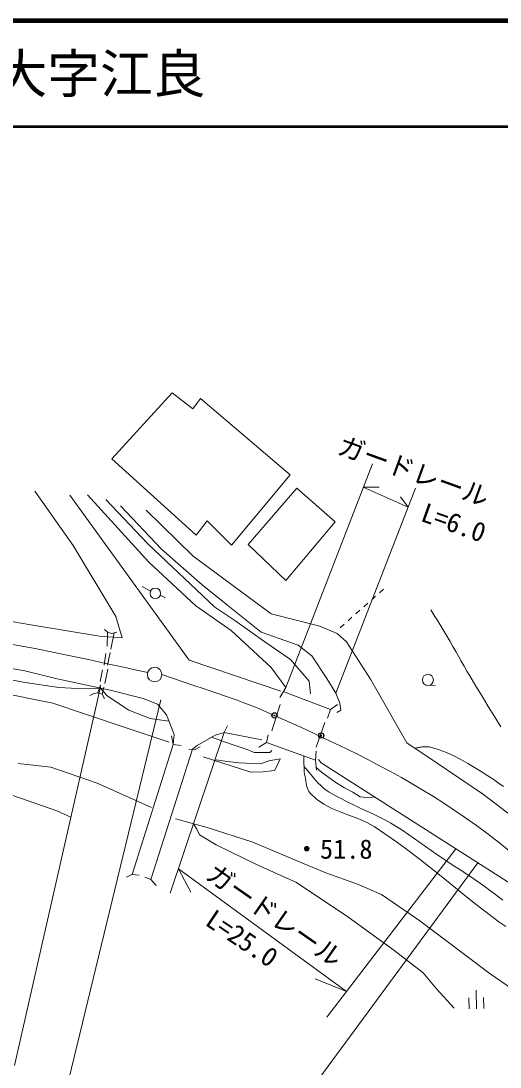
# Model space of a CAD drawing. Units: millimetres, scale not verified. Extents: x 40000 to 680000, y 20000 to 380000.
# Drawn here: x 437530 to 482969, y 280829 to 380000 of the extents above; entities that cross this region are included whole.
import ezdxf
from ezdxf.enums import TextEntityAlignment as Align

# ---------------------------------------------------------------- set-up
doc = ezdxf.new("R2010")
doc.units = ezdxf.units.MM
doc.header["$LTSCALE"] = 1000
doc.header["$PDMODE"] = 32
doc.header["$PDSIZE"] = 500
doc.linetypes.add('CHAIN', pattern=[18.5, 12, -1.5, 3.5, -1.5])
for name, color, linetype, lineweight in [('M-BGD', 7, 'Continuous', 13), ('M-BMK', 2, 'Continuous', 13), ('M-STR-HTXT', 7, 'Continuous', 13), ('M-STR-STR1', 7, 'Continuous', 13), ('M-TTL', 2, 'Continuous', 140), ('M-TTL-LINE', 7, 'Continuous', 50)]:
    doc.layers.add(name, color=color, linetype=linetype, lineweight=lineweight)
for name, color, linetype in [('M-BGD-HTXT', 7, 'Continuous'), ('M-BGD-RSTR', 6, 'Continuous'), ('M-TTL-TXT', 7, 'Continuous')]:
    doc.layers.add(name, color=color, linetype=linetype)
doc.styles.add('ＭＳ ゴシック', font='')
doc.styles.get('ＭＳ ゴシック').set_extended_font_data('MS Gothic')

# ---------------------------------------------------------------- blocks, each defined once
blk = doc.blocks.new('荒地')
at = {"color": 7, "linetype": 'Continuous', "lineweight": 13}
for p, q in [((-1, 0.25), (-1, -1.25)), ((0, -1.25), (0, 1.25)), ((1, 0.25), (1, -1.25))]:
    blk.add_line(p, q, dxfattribs=at)
blk = doc.blocks.new('広葉樹林')
at = {"color": 7, "linetype": 'Continuous', "lineweight": 13}
blk.add_line((0, -0.75), (1, -0.75), dxfattribs=at)
blk.add_circle((0, 0), 0.75, dxfattribs=at)
blk = doc.blocks.new('電力柱')
at = {"color": 7, "linetype": 'Continuous', "lineweight": 13}
blk.add_circle((0, 0), 0.5, dxfattribs=at)

msp = doc.modelspace()

# ---------------------------------------------------------------- linework, layer by layer
at = {"layer": 'M-BGD'}
for p, q in [((451861, 344751), (446144, 338478)), ((453846, 343242), (451861, 344751)), ((454561, 344195), (453846, 343242)), ((463057, 336970), (454561, 344195)), ((446144, 338478), (454163, 331252)), ((457498, 330300), (463057, 336970)), ((438841, 335420), (442494, 330259)), ((463692, 335699), (459087, 330379)), ((467345, 332523), (463692, 335699)), ((442167, 335030), (453482, 319388)), ((443835, 335070), (449671, 328678)), ((449581, 330425), (445591, 334633)), ((446981, 334018), (450872, 329929)), ((453849, 329264), (449403, 333631)), ((454163, 331252), (455196, 332602)), ((455196, 332602), (457498, 330300)), ((462660, 326965), (467345, 332523)), ((442494, 330259), (446544, 323549)), ((455904, 324430), (449581, 330425)), ((459087, 330379), (462660, 326965)), ((450872, 329929), (454723, 326554)), ((461274, 323785), (453849, 329264)), ((449671, 328678), (454117, 324549)), ((449831, 325951), (449021, 326382)), ((454723, 326554), (457304, 324450)), ((451253, 325300), (450746, 325556)), ((471166, 325463), (470792, 325131)), ((471913, 326127), (471539, 325795)), ((454117, 324549), (457452, 322207)), ((457810, 323159), (455904, 324430)), ((457304, 324450), (460301, 322068)), ((470418, 324799), (470044, 324468)), ((438286, 322795), (431933, 323867)), ((446544, 323549), (447139, 321524)), ((465879, 322633), (461274, 323785)), ((468922, 323472), (468548, 323140)), ((469670, 324136), (469296, 323804)), ((444995, 321683), (438286, 322795)), ((445462, 322309), (445750, 322041)), ((460668, 321135), (457810, 323159)), ((467507, 321919), (465879, 322633)), ((468174, 322808), (467800, 322476)), ((447139, 321524), (444995, 321683)), ((445718, 320731), (445750, 322041)), ((445750, 322041), (446107, 321922)), ((446365, 321982), (446048, 320453)), ((446107, 321922), (446623, 322041)), ((457452, 322207), (461264, 318713)), ((460301, 322068), (463815, 320837)), ((468420, 321125), (467507, 321919)), ((463090, 319467), (460668, 321135)), ((463815, 320837), (465125, 319805)), ((470683, 317591), (468420, 321125)), ((445410, 318934), (445569, 320046)), ((445988, 320125), (445740, 318924)), ((453482, 319388), (462177, 316450)), ((464877, 317403), (463090, 319467)), ((465125, 319805), (466554, 317661)), ((431338, 318586), (437750, 317316)), ((437892, 318396), (432314, 319329)), ((440969, 317642), (437892, 318396)), ((445043, 317376), (445261, 318488)), ((445780, 318547), (445482, 317188)), ((461264, 318713), (462640, 316816)), ((445991, 316550), (440969, 317642)), ((464996, 316211), (464877, 317403)), ((466554, 317661), (467404, 316260)), ((474137, 311556), (470683, 317591)), ((434683, 316509), (440559, 315318)), ((437750, 317316), (441124, 316819)), ((441124, 316819), (443467, 316700)), ((443467, 316700), (445063, 316752)), ((445072, 317068), (444824, 316314)), ((445710, 316025), (445063, 316752)), ((445400, 316840), (445231, 316165)), ((449128, 315756), (445991, 316550)), ((462071, 315855), (462640, 316816)), ((462412, 316426), (466880, 314713)), ((444060, 316066), (444447, 316254)), ((444447, 316254), (444824, 316314)), ((444824, 316314), (445231, 316165)), ((445231, 316165), (445410, 315828)), ((445410, 315828), (445430, 315728)), ((447755, 314675), (445710, 316025)), ((450477, 315240), (449128, 315756)), ((467404, 316260), (467785, 315338)), ((440559, 315318), (447229, 313095)), ((449779, 313881), (447755, 314675)), ((451331, 314228), (450477, 315240)), ((461309, 312689), (462111, 315214)), ((466609, 313911), (466880, 314713)), ((466880, 314713), (467541, 315194)), ((467864, 314663), (467487, 314445)), ((467785, 315338), (467864, 314663)), ((451562, 313634), (449779, 313881)), ((452065, 312342), (451331, 314228)), ((465517, 311166), (466359, 313490)), ((447229, 313095), (451600, 311643)), ((456804, 312548), (455956, 312302)), ((456804, 312548), (457117, 313193)), ((460363, 311865), (456804, 312548)), ((452065, 312342), (451964, 311422)), ((455956, 312302), (454249, 311309)), ((455618, 312106), (457574, 311406)), ((457574, 311406), (458974, 310920)), ((460107, 311166), (460829, 311607)), ((460829, 311607), (460989, 312328)), ((460829, 311607), (465477, 309924)), ((476916, 309690), (474137, 311556)), ((454249, 311309), (453813, 310956)), ((458974, 310920), (459648, 310642)), ((459648, 310642), (461147, 310642)), ((461147, 310642), (461316, 310840)), ((465477, 309924), (465517, 310765)), ((440380, 309244), (437284, 309601)), ((454801, 310246), (459327, 308777)), ((456086, 309943), (455910, 309886)), ((456866, 309824), (456086, 309943)), ((458206, 309661), (456866, 309824)), ((460280, 309571), (458206, 309661)), ((461034, 309849), (460280, 309571)), ((462106, 310048), (461034, 309849)), ((461590, 308936), (461868, 309492)), ((461868, 309492), (462106, 310048)), ((465477, 309924), (465558, 308962)), ((465558, 308962), (465477, 309924)), ((466001, 309682), (465763, 309999)), ((471242, 306307), (466001, 309682)), ((481403, 306673), (476916, 309690)), ((444748, 307735), (440380, 309244)), ((459327, 308777), (460478, 308817)), ((460478, 308817), (461590, 308936)), ((466042, 308792), (465506, 309269)), ((467292, 307859), (466042, 308792)), ((449909, 305432), (444748, 307735)), ((468225, 307303), (467292, 307859)), ((436768, 306564), (440936, 305135)), ((469000, 306886), (468225, 307303)), ((469714, 306450), (469000, 306886)), ((470627, 306350), (469714, 306450)), ((471009, 306455), (470627, 306350)), ((485889, 303219), (481403, 306673)), ((483986, 298208), (471242, 306307)), ((440936, 305135), (442275, 304515)), ((452182, 304350), (455199, 303537)), ((454227, 303368), (453895, 303888)), ((455199, 303537), (459527, 302147)), ((454455, 302832), (454227, 303368)), ((456053, 301909), (454455, 302832)), ((459944, 300003), (456053, 301909)), ((459527, 302147), (464390, 300102)), ((463676, 298336), (459944, 300003)), ((464390, 300102), (466435, 299229)), ((466435, 299229), (469433, 298177)), ((468519, 295080), (463676, 298336)), ((469433, 298177), (471735, 297184)), ((471735, 297184), (475368, 294683)), ((472887, 291904), (468519, 295080)), ((475368, 294683), (482038, 289661)), ((475666, 289760), (472887, 291904)), ((476936, 288251), (475666, 289760)), ((482038, 289661), (485294, 287417)), ((478604, 286425), (476936, 288251))]:
    msp.add_line(p, q, dxfattribs=at)
for points in [[(476405, 324178), (476599, 323861), (476794, 323544), (476989, 323227), (477184, 322910), (477378, 322593), (477571, 322275), (477763, 321957), (477954, 321637), (478225, 321173), (478493, 320706), (478758, 320238), (479022, 319769), (479287, 319300), (479553, 318833), (479823, 318368), (480098, 317905), (480678, 316939), (481259, 315974), (481842, 315010), (482432, 314049), (483030, 313095)], [(483280, 307435), (482800, 307781), (482312, 308115), (481815, 308436), (481181, 308834), (480543, 309232), (479898, 309621), (479244, 309992), (478579, 310338), (477900, 310649), (477206, 310918), (476495, 311136), (476383, 311161), (476271, 311177), (476156, 311188), (476042, 311192), (475926, 311192), (475811, 311189), (475696, 311183), (475582, 311175), (475491, 311167), (475402, 311154), (475312, 311139), (475223, 311121), (475134, 311102), (475045, 311082), (474956, 311064), (474867, 311046)], [(464365, 310326), (464366, 310079), (464367, 309831), (464370, 309583), (464376, 309335), (464387, 309087), (464405, 308840), (464432, 308595), (464470, 308350), (464503, 308148), (464536, 307943), (464571, 307736), (464614, 307533), (464669, 307334), (464739, 307144), (464830, 306966), (464946, 306802), (465548, 306211), (466241, 305737), (467002, 305348), (467808, 305015), (468637, 304706), (469464, 304392), (470266, 304042), (471021, 303626), (472149, 302882), (473255, 302107), (474342, 301304), (475415, 300481), (476477, 299643), (477532, 298796), (478585, 297944), (479640, 297094), (480700, 296252), (481769, 295423), (482852, 294613), (483505, 294148)], [(483238, 296662), (482815, 296979), (482392, 297297), (481967, 297613), (481540, 297925), (481109, 298231), (480599, 298582), (480085, 298928), (479568, 299270), (479050, 299610), (478531, 299948), (478013, 300287), (477495, 300627), (476980, 300971), (476435, 301345), (475895, 301726), (475357, 302111), (474819, 302496), (474278, 302876), (473732, 303248), (473177, 303606), (472612, 303948), (472110, 304227), (471599, 304489), (471080, 304738), (470558, 304979), (470035, 305219), (469513, 305461), (468995, 305711), (468483, 305973), (468193, 306125), (467901, 306274), (467608, 306424), (467318, 306577), (467032, 306736), (466752, 306905), (466481, 307087), (466220, 307283), (465962, 307508), (465718, 307749), (465485, 308001), (465261, 308262), (465041, 308528), (464822, 308795), (464601, 309060), (464374, 309318)]]:
    msp.add_lwpolyline(points, dxfattribs=at)
at = {"layer": 'M-BGD-RSTR'}
for p in [(461572, 314167), (466002, 312260)]:
    msp.add_point(p, dxfattribs=at)
at = {"layer": 'M-BMK', "linetype": 'CHAIN'}
for points in [[(449552, 318246), (448483, 318470), (447415, 318698), (446348, 318929), (445280, 319161), (444213, 319394), (443146, 319624), (442078, 319853), (441009, 320076), (439939, 320295), (438868, 320506), (437795, 320709), (436720, 320903)], [(484018, 301180), (482936, 302047), (481839, 302895), (480727, 303723), (479599, 304529), (478629, 305194), (477647, 305841), (476654, 306471), (475651, 307085), (474638, 307683), (473616, 308267), (472586, 308838), (471548, 309395), (470503, 309941), (469452, 310476), (468395, 311000), (467334, 311515), (466268, 312021), (465199, 312520), (464127, 313012), (463053, 313498), (461978, 313979), (460902, 314456), (459924, 314871), (458936, 315263), (457941, 315634), (456938, 315990), (455932, 316334), (454922, 316671), (453912, 317005), (452902, 317340), (451894, 317682), (450890, 318033)]]:
    msp.add_lwpolyline(points, dxfattribs=at)
at = {"layer": 'M-BMK'}
msp.add_circle((450204, 318033), 686, dxfattribs=at)
at = {"layer": 'M-STR-HTXT'}
for p, q in [((470858, 338017), (462640, 316816)), ((467404, 316260), (474948, 335714)), ((469998, 335798), (474251, 333918)), ((469998, 335798), (471494, 335793)), ((474251, 333918), (473518, 334880)), ((445092, 316875), (436913, 280984)), ((441280, 276419), (450809, 315644)), ((456804, 312548), (451682, 297302)), ((478758, 301530), (466531, 285550)), ((468412, 288009), (452464, 299631)), ((452464, 299631), (453628, 297421)), ((463910, 277173), (480869, 300189)), ((468412, 288009), (465419, 289203))]:
    msp.add_line(p, q, dxfattribs=at)
at = {"layer": 'M-STR-STR1'}
for p, q in [((448082, 299073), (451964, 311422)), ((451804, 312223), (451964, 311422)), ((451964, 311422), (452726, 311301)), ((453813, 310956), (449840, 298597)), ((453447, 310981), (454048, 310941)), ((454048, 310941), (454529, 311181)), ((448037, 299078), (447556, 298838)), ((448734, 299012), (448037, 299078)), ((449840, 298597), (449279, 298838)), ((449840, 298597), (450361, 298036))]:
    msp.add_line(p, q, dxfattribs=at)
at = {"layer": 'M-TTL'}
msp.add_line((680000, 380000), (40000, 380000), dxfattribs=at)
at = {"layer": 'M-TTL-LINE'}
msp.add_line((40000, 370000), (680000, 370000), dxfattribs=at)

# ---------------------------------------------------------------- block references
at = {"layer": 'M-BGD', "rotation": 1.10932}
for name, p, xscale, yscale in [('電力柱', (450280, 325737), 1000, 1000), ('広葉樹林', (476121, 317532), 700, 700), ('荒地', (480707, 287239), 700, 700)]:
    msp.add_blockref(name, p, dxfattribs=dict(at, xscale=xscale, yscale=yscale))

# ---------------------------------------------------------------- texts
at = {"layer": 'M-BGD-HTXT', "style": 'ＭＳ ゴシック'}
for s, rotation, p in [('ガードレール', 340.055, (467223, 338497)), ('L=6.0', 340.291, (475149, 332117)), ('ガードレール', 325.11, (454612, 298315)), ('L=25.0', 326.083, (454583, 293910))]:
    msp.add_text(s, height=1833, rotation=rotation, dxfattribs=at).set_placement(p, align=Align.BOTTOM_LEFT)
msp.add_text('・51.8', height=1833, dxfattribs=at).set_placement((463385, 300030), align=Align.BOTTOM_LEFT)
at = {"layer": 'M-TTL-TXT', "style": 'ＭＳ ゴシック'}
msp.add_text('下関市豊田町大字江良', height=3666, dxfattribs=at).set_placement((405024, 375000), align=Align.MIDDLE_LEFT)

doc.saveas('drawing.dxf')
